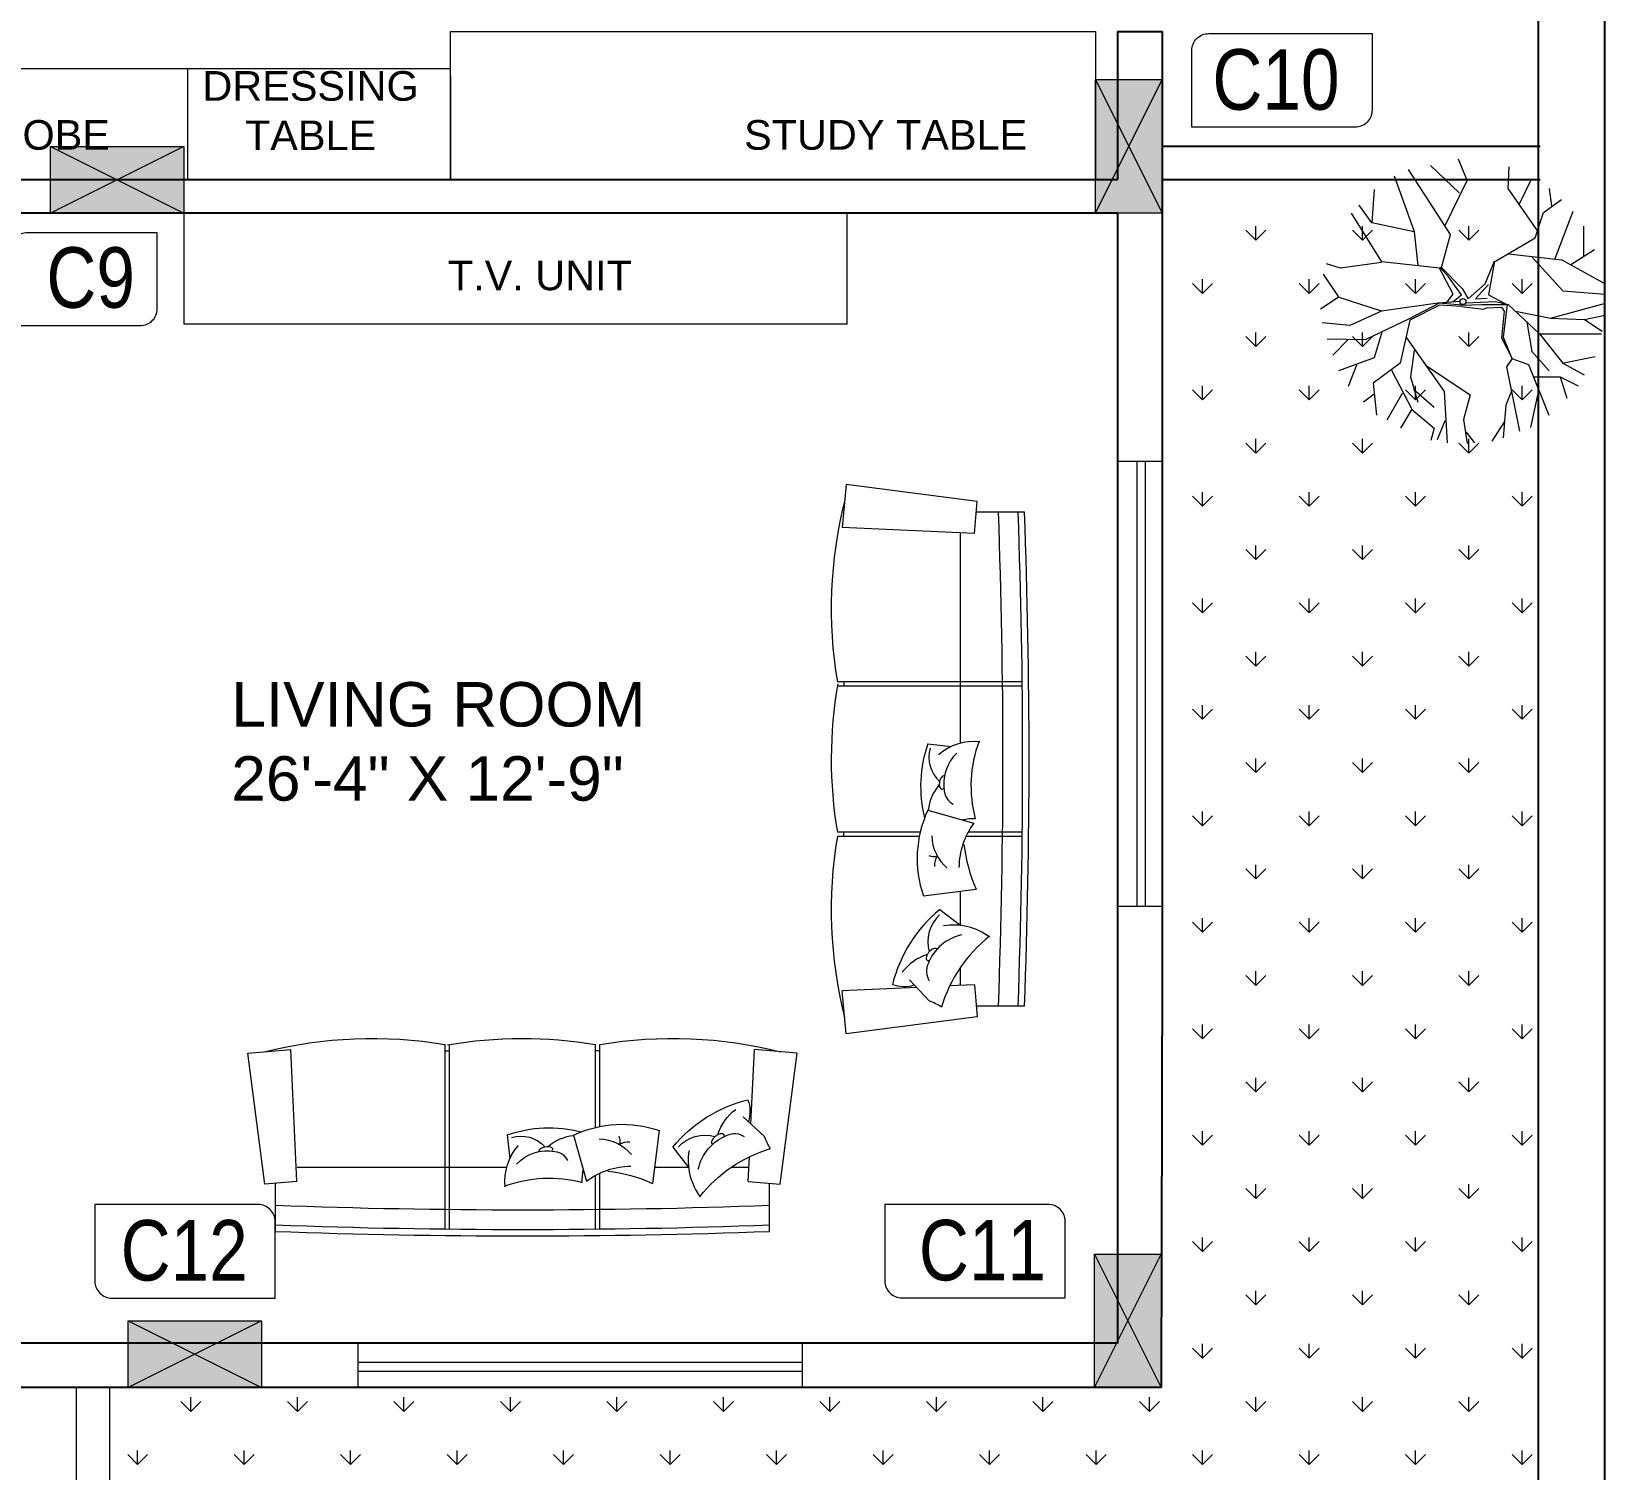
# Model space of a CAD drawing. Header units: inches. Extents: x -9010 to 68966, y 35237 to 36644.
# Drawn here: x -7252 to -7039.6, y 35433.5 to 35627.6 of the extents above; entities that cross this region are included whole.
import ezdxf

# ---------------------------------------------------------------- set-up
doc = ezdxf.new("R2010")
doc.units = ezdxf.units.IN
for name, color, linetype, lineweight in [('0Y-DIM', 54, 'Continuous', 25), ('0Y-ELEVATION', 166, 'Continuous', 15), ('0Y-TEXT', 96, 'Continuous', 5), ('0Y-WALLS', 23, 'Continuous', 25), ('0Y-WINDOWS', 140, 'Continuous', 13), ('CE-TEXT', 7, 'Continuous', 0), ('COL NO', 7, 'Continuous', 0), ('Column', 240, 'Continuous', 9), ('COLUMN HATCH', 252, 'Continuous', 5), ('WALL', 6, 'Continuous', 20)]:
    doc.layers.add(name, color=color, linetype=linetype, lineweight=lineweight)
doc.layers.add('0Y-FURNITURE', color=7, linetype='Continuous', lineweight=9, true_color=0x454545)
doc.layers.add('0Y-TREES', color=7, linetype='Continuous', lineweight=9, true_color=0x408000)
doc.styles.get("Standard").update_dxf_attribs({"font": 'arial.ttf'})
doc.styles.add('stylus bt', font='swissck.ttf')

# ---------------------------------------------------------------- blocks, each defined once
blk = doc.blocks.new('KOLTUK11')
at = {"layer": '0Y-FURNITURE'}
for p, q in [((-100.06, 120.6), (-100.06, 98.1)), ((-21.06, 119.49), (-21.06, 33.43)), ((-19.06, 119.51), (-19.06, 33.43)), ((48.94, 119.51), (48.94, 94.32)), ((50.94, 119.49), (50.94, 93.31)), ((129.94, 120.6), (129.94, 98.1)), ((-105.04, 98.54), (-112.89, 37.49)), ((-90.09, 97.23), (-105.04, 98.54)), ((-90.09, 97.23), (-92.96, 35.75)), ((38.72, 75.58), (44.68, 97.05)), ((78.59, 73.51), (75.48, 98.09)), ((119.98, 97.23), (134.92, 98.54)), ((119.98, 97.23), (120.52, 85.74)), ((134.92, 98.54), (142.78, 37.49)), ((-90.06, 90.6), (7.56, 90.6)), ((76.43, 90.6), (92.37, 90.6)), ((84.9, 81.19), (92.39, 90.85)), ((112.1, 90.6), (119.94, 90.6)), ((7.75, 75.56), (9, 86.6)), ((117.63, 67.1), (127.58, 76.28)), ((48.94, 72.02), (48.94, 33.43)), ((50.94, 71.59), (50.94, 33.43)), ((121.23, 70.42), (122.85, 35.75)), ((-112.89, 37.49), (-92.96, 35.75)), ((142.78, 37.49), (122.85, 35.75)), ((-21.06, 36.43), (-19.06, 36.43)), ((50.94, 36.43), (48.94, 36.43))]:
    blk.add_line(p, q, dxfattribs=at)
for points in [[(22.76, 83.28, 0.053245), (22.72, 83.11, 0.175914), (22.81, 82.56, 0.103979), (23.43, 81.86, 0.064466), (24.3, 81.37, 0.050626), (25.53, 81.01, 0.050626)], [(25.53, 81.01, 0.050626), (26.81, 80.91, 0.064466), (27.81, 81.07, 0.103979), (28.63, 81.5, 0.175914), (28.91, 81.99, 0.175914), (28.82, 82.54, 0.068381), (28.44, 83.03, 0.064466)], [(103.43, 79.85, 0.053245), (103.29, 79.73, 0.175914), (103.06, 79.15, 0.103979), (103.24, 78.14, 0.064466), (103.78, 77.18, 0.050626), (104.74, 76.14, 0.050626)], [(104.74, 76.14, 0.050626), (105.88, 75.32, 0.064466), (106.9, 74.89, 0.103979), (107.92, 74.83, 0.175914), (108.47, 75.12, 0.175914), (108.69, 75.69, 0.068381), (108.62, 76.37, 0.064466)]]:
    blk.add_lwpolyline(points, format="xyb", dxfattribs=at)
for centre, radius, start, end in [((14.94, -3035.71), 3158.41, 87.91336, 92.08664), ((14.94, -3038.71), 3158.41, 87.91336, 92.08664), ((14.94, -3047.87), 3158.41, 87.91336, 92.08664), ((120.1, 87.57), 27.9, 142.88134, 189.84501), ((149.03, 144.85), 65.63, 218.15758, 253.50458), ((27.45, 155.31), 59.66, 249.48999, 284.83699), ((32.06, 97.15), 25.36, 174.21375, 221.17742), ((68.08, 96.87), 25.36, 178.2735, 191.49113), ((65.66, 125.08), 35.01, 233.17631, 269.54807), ((47.01, 161.33), 69.36, 276.31042, 294.23297), ((26.47, 102.66), 19.74, 223.39126, 280.29978), ((118, 95.95), 21.71, 192.05885, 248.96737), ((14.06, 91.48), 15.4, 253.94738, 317.31928), ((40.99, 97.29), 21.66, 229.12407, 264.09953), ((29.2, 90.57), 7.37, 276.25479, 334.78386), ((50.26, 97.35), 19.96, 271.07138, 320.43697), ((135.63, 122.83), 65.63, 219.38257, 256.10059), ((99.95, 92.54), 16.94, 222.61497, 285.98687), ((153.78, 66.71), 27.9, 146.94109, 159.93675), ((27.45, 131.87), 59.66, 250.71498, 284.37724), ((61.21, 123.69), 53.1, 244.94988, 289.10664), ((55.53, 78.28), 4.77, 332.00647, 20.30172), ((64.26, 86.4), 7.74, 236.70882, 274.52537), ((128.57, 82.59), 23.82, 197.79166, 232.76712), ((113.65, 83.02), 8.11, 244.92238, 303.45145), ((104.56, 64.58), 16.24, 340.38592, 16.76075), ((-55.06, 236.27), 205.67, 255.87327, 279.51559), ((84.94, 236.27), 205.67, 260.48441, 284.12673), ((14.94, 236.27), 205.67, 260.20182, 279.51559)]:
    blk.add_arc(centre, radius, start, end, dxfattribs=at)
blk = doc.blocks.new('TREE-P09')
at = {"layer": '0Y-TREES'}
for p, q in [((-0.002, 5.566), (-0.366, 6.031)), ((0.094, 5.046), (-0.06, 6.059)), ((0.917, 3.87), (0.783, 6.031)), ((-3.065, 3.815), (-2.721, 5.375)), ((-1.706, 2.83), (-2.261, 5.539)), ((-1.687, 4.445), (-1.572, 5.812)), ((-1.63, 5.129), (-1.093, 5.949)), ((0.879, 5.101), (1.204, 5.895)), ((1.338, 5.402), (1.472, 5.922)), ((2.295, 4.609), (1.338, 5.402)), ((2.276, 4.609), (2.755, 5.402)), ((-2.644, 2.721), (-3.487, 4.855)), ((-0.174, 4.007), (0.094, 5.046)), ((2.678, 3.952), (3.329, 5.074)), ((3.904, 3.514), (3.77, 4.855)), ((-3.965, 3.241), (-4.252, 4.144)), ((-1.917, 3.843), (-1.687, 4.445)), ((1.702, 2.748), (-0.174, 4.007)), ((2.2, 3.761), (1.338, 4.527)), ((2.334, 3.241), (2.027, 4.308)), ((3.138, 2.967), (2.276, 4.609)), ((3.865, 3.979), (4.306, 4.308)), ((-3.965, 3.241), (-4.731, 3.624)), ((2.506, 1.599), (0.917, 3.87)), ((2.774, 2.666), (3.904, 3.514)), ((4.612, 2.748), (4.957, 3.651)), ((-4.061, 2.666), (-5.439, 2.393)), ((-4.08, 2.666), (-4.98, 3.159)), ((-3.104, 1.435), (-4.08, 2.666)), ((-2.855, 3.241), (-3.965, 3.241)), ((-2.778, 2.174), (-3.506, 2.995)), ((-1.936, 2.475), (-2.644, 2.721)), ((-1.955, 2.475), (-1.706, 2.83)), ((2.18, 2.119), (2.334, 3.241)), ((2.353, 0.861), (2.774, 2.666)), ((3.865, 2.447), (5.359, 2.995)), ((-2.568, 0.943), (-2.778, 2.174)), ((-1.495, 1.599), (-1.955, 2.475)), ((-1.572, 1.572), (-1.936, 2.475)), ((3.521, 1.326), (3.865, 2.447)), ((4.976, 1.681), (5.607, 2.338)), ((-3.104, 1.435), (-5.707, 1.435)), ((-1.783, 0.204), (-3.104, 1.435)), ((-1.744, 0.204), (-1.572, 1.572)), ((-1.61, 0.478), (-1.495, 1.599)), ((2.391, 0.806), (4.248, 1.681)), ((4.248, 1.681), (5.837, 1.654)), ((-3.563, 0.778), (-5.88, 0.149)), ((-4.999, 0.833), (-5.803, 0.669)), ((-4.999, 0.833), (-5.746, 1.326)), ((-3.563, 0.778), (-4.999, 0.833)), ((-2.089, 0.478), (-3.563, 0.778)), ((1.108, 0.231), (2.353, 0.861)), ((1.127, 0.149), (2.391, 0.806)), ((3.559, 0.478), (4.88, 1.079)), ((4.88, 1.079), (6.048, 0.97)), ((-1.247, 0.067), (-1.783, 0.204)), ((-0.672, 0.204), (-1.744, 0.204)), ((-0.959, -0.206), (-1.668, 0.177)), ((-1.495, 0.313), (-1.61, 0.478)), ((-0.864, 0.341), (-1.495, 0.313)), ((0.017, 0.122), (-1.247, 0.067)), ((-0.749, 0.395), (-0.864, 0.341)), ((0.189, 0.286), (-0.749, 0.395)), ((0.17, 0.231), (-0.672, 0.204)), ((0.17, 0.231), (1.127, 0.149)), ((0.189, 0.286), (1.108, 0.231)), ((0.534, 0.067), (0.189, -0.206)), ((0.228, 0.067), (1.185, 0.149)), ((0.821, 0.122), (0.534, -0.234)), ((1.185, 0.149), (3.559, 0.478)), ((3.559, 0.478), (5.339, -0.097)), ((5.378, -0.097), (6.124, 0.395)), ((-4.08, -0.371), (-5.861, -0.234)), ((-2.759, -1.821), (-4.08, -0.371)), ((-1.208, -1.629), (-0.959, -0.206)), ((-0.959, -0.644), (-0.404, -0.042)), ((-0.404, -0.042), (-0.902, -0.07)), ((-0.098, -0.042), (-0.806, -0.672)), ((0.151, -0.48), (-0.098, -0.042)), ((1.051, -1.383), (0.151, -0.48)), ((0.189, -0.206), (0.725, -0.972)), ((0.534, -0.234), (1.108, -1.328)), ((5.339, -0.097), (5.99, -1.082)), ((-4.042, -1.684), (-5.861, -0.672)), ((-0.806, -0.672), (-1.208, -1.629)), ((0.725, -0.972), (1.089, -1.356)), ((-4.425, -1.492), (-5.42, -2.122)), ((-4.961, -1.848), (-4.961, -3.106)), ((-3.755, -1.739), (-4.52, -3.736)), ((-1.802, -1.93), (-4.042, -1.684)), ((-1.247, -1.629), (-2.912, -2.614)), ((1.032, -1.356), (0.649, -2.751)), ((1.108, -1.328), (3.54, -1.602)), ((2.008, -1.438), (2.161, -2.86)), ((3.54, -1.602), (4.823, -3.654)), ((3.559, -1.574), (5.282, -1.328)), ((5.282, -1.328), (5.875, -1.52)), ((-2.912, -2.614), (-3.276, -3.681)), ((-3.027, -2.888), (-1.783, -4.693)), ((0.879, -3.106), (-0.06, -5.022)), ((0.649, -2.751), (2.41, -5.487)), ((2.161, -2.86), (3.004, -5.213)), ((2.18, -2.86), (3.961, -3.243)), ((3.942, -3.243), (3.846, -4.639)), ((3.961, -3.243), (4.497, -3.982)), ((-3.276, -3.681), (-4.023, -4.228)), ((-3.621, -3.955), (-3.525, -4.693)), ((-2.261, -4.037), (-2.759, -5.076)), ((0.285, -4.502), (1.491, -5.651)), ((-1.783, -4.693), (-1.821, -5.596)), ((-0.06, -5.022), (0.304, -5.924))]:
    blk.add_line(p, q, dxfattribs=at)
blk.add_circle((0.122, 0.076), 0.125, dxfattribs=at)
blk = doc.blocks.new('dsda')
at = {"layer": 'COLUMN HATCH', "true_color": 0xb3b3b3, "transparency": 33554549}
h = blk.add_hatch(color=253, dxfattribs=at)
h.dxf.hatch_style = 1
h.paths.add_polyline_path([(82546.37, -2802.43), (82528.37, -2802.43), (82537.37, -2806.93)])
h.paths.add_polyline_path([(82528.37, -2802.43), (82528.37, -2811.43), (82537.37, -2806.93)])
h.paths.add_polyline_path([(82537.37, -2806.93), (82528.37, -2811.43), (82546.37, -2811.43)])
h.paths.add_polyline_path([(82546.37, -2802.43), (82537.37, -2806.93), (82546.37, -2811.43)])
at = {"layer": 'Column'}
for p, q in [((82528.37, -2802.43), (82546.37, -2811.43)), ((82546.37, -2802.43), (82528.37, -2811.43))]:
    blk.add_line(p, q, dxfattribs=at)
blk.add_lwpolyline([(82528.37, -2802.43), (82546.37, -2802.43), (82546.37, -2811.43), (82528.37, -2811.43)], close=True, dxfattribs=at)

msp = doc.modelspace()

# ---------------------------------------------------------------- hatches: boundary and pattern name
at = {"layer": '0Y-TREES'}
h = msp.add_hatch(dxfattribs=at)
h.set_pattern_fill('GRASS', color=256, scale=0.4, angle=-0.0005)
h.set_pattern_definition([(89.999504, (8423.584, -788.718), (-7.1841428, 7.184267), [1.905, -12.4634098]), (44.999504, (8423.584, -788.718), (-7.1841428, 7.184267), [1.905, -8.255]), (134.999504, (8423.584, -788.718), (-7.184267, -7.1841428), [1.905, -8.255])])
h.paths.add_polyline_path([(-7211.75, 35333.57), (-7045.25, 35333.57), (-7045.25, 35603.07), (-7096.25, 35603.07), (-7096.25, 35444.57), (-7243.25, 35444.57), (-7243.25, 35381.57), (-7211.75, 35381.57)])

# ---------------------------------------------------------------- linework, layer by layer
at = {"layer": '0Y-DIM'}
msp.add_lwpolyline([(-7099.7, 35763.58), (-7048.7, 35763.58), (-7048.71, 35333.58), (-7451.01, 35333.58), (-7451.01, 35324.58), (-7039.71, 35324.58), (-7039.7, 35772.58), (-7099.7, 35772.58)], dxfattribs=at)
at = {"layer": '0Y-ELEVATION'}
for p, q in [((-7245.94, 35444.58), (-7245.94, 35333.58)), ((-7241.44, 35444.58), (-7241.44, 35381.58))]:
    msp.add_line(p, q, dxfattribs=at)
at = {"layer": '0Y-FURNITURE', "color": 8}
for p, q in [((-7292.44, 35622.58), (-7195.44, 35622.58)), ((-7230.94, 35622.58), (-7230.94, 35607.58)), ((-7195.44, 35621.58), (-7195.44, 35607.58)), ((-7231.45, 35603.08), (-7231.45, 35588.08)), ((-7141.95, 35588.08), (-7141.95, 35603.08)), ((-7141.95, 35588.08), (-7231.45, 35588.08))]:
    msp.add_line(p, q, dxfattribs=at)
msp.add_lwpolyline([(-7195.44, 35627.58), (-7108.44, 35627.58), (-7108.44, 35607.58), (-7195.44, 35607.58)], close=True, dxfattribs=at)
at = {"layer": '0Y-WALLS'}
for p, q in [((-7105.44, 35627.58), (-7105.44, 35607.58)), ((-7105.44, 35627.58), (-7099.44, 35627.58)), ((-7099.44, 35627.58), (-7099.44, 35501.58)), ((-7099.44, 35612.08), (-7048.44, 35612.08)), ((-7386.94, 35607.58), (-7105.44, 35607.58)), ((-7099.44, 35607.58), (-7048.44, 35607.58)), ((-7386.94, 35603.08), (-7105.44, 35603.08)), ((-7105.44, 35603.08), (-7105.44, 35501.58)), ((-7105.44, 35501.58), (-7105.44, 35450.58)), ((-7099.44, 35501.58), (-7099.57, 35444.58)), ((-7105.44, 35450.58), (-7269.94, 35450.58)), ((-7099.57, 35444.58), (-7269.94, 35444.58))]:
    msp.add_line(p, q, dxfattribs=at)
at = {"layer": '0Y-WINDOWS'}
for points in [[(-7105.44, 35509.53), (-7099.44, 35509.53), (-7099.44, 35569.53), (-7105.44, 35569.53)], [(-7102.85, 35509.53), (-7101.67, 35509.53), (-7101.67, 35569.53), (-7102.85, 35569.53)], [(-7207.97, 35450.58), (-7207.97, 35444.58), (-7147.97, 35444.58), (-7147.97, 35450.58)], [(-7207.97, 35447.98), (-7207.97, 35446.8), (-7147.97, 35446.8), (-7147.97, 35447.98)]]:
    msp.add_lwpolyline(points, close=True, dxfattribs=at)
at = {"layer": 'COL NO'}
for points in [[(-7093.15, 35627.29), (-7071.12, 35627.29), (-7071.12, 35616.95, -0.414214), (-7073.41, 35614.66), (-7095.44, 35614.66), (-7095.44, 35625, -0.414214)], [(-7252.52, 35600.47), (-7235.07, 35600.47), (-7235.07, 35590.13, -0.414214), (-7237.35, 35587.84), (-7254.8, 35587.84), (-7254.8, 35598.18, -0.414214)], [(-7221.4, 35469.28), (-7243.43, 35469.28), (-7243.43, 35458.94, 0.414214), (-7241.14, 35456.65), (-7219.11, 35456.65), (-7219.11, 35466.99, 0.414214)], [(-7114.82, 35469.3), (-7136.85, 35469.3), (-7136.85, 35458.96, 0.414214), (-7134.56, 35456.68), (-7112.53, 35456.68), (-7112.53, 35467.02, 0.414214)]]:
    msp.add_lwpolyline(points, format="xyb", close=True, dxfattribs=at)

# ---------------------------------------------------------------- block references
at = {"layer": '0Y-FURNITURE', "color": 8, "yscale": 0.2897982237661766, "zscale": 0.2897982237661766}
for p, xscale, rotation in [((-7152.95, 35533.71), 0.2897982237661766, 270), ((-7190.06, 35500.56), -0.2897982237661766, 180)]:
    msp.add_blockref('KOLTUK11', p, dxfattribs=dict(at, xscale=xscale, rotation=rotation))
at = {"layer": '0Y-TREES', "xscale": 3.203699860753858, "yscale": 3.203699860753858, "zscale": 3.203699860753858, "rotation": 180}
msp.add_blockref('TREE-P09', (-7058.46, 35591.37), dxfattribs=at)
at = {"layer": 'WALL'}
for p, rotation in [((-9911.59, -46925.27), 89.99950442119453), ((-89777.79, 38415.22), 359.9995044211944), ((-9911.72, -47083.77), 89.99950442119453), ((-89767.3, 38256.72), 359.9995044211944)]:
    msp.add_blockref('dsda', p, dxfattribs=dict(at, rotation=rotation))

# ---------------------------------------------------------------- texts
at = {"layer": '0Y-TEXT', "color": 8, "char_height": 4}
for s, width, insert, attachment_point in [('\\pxqc;DRESSING TABLE', 33.8466, (-7197.41, 35611.56), 9), ('\\pxqc;WARDROBE', 45.648, (-7235.03, 35611.56), 9), ('\\pxqc;STUDY TABLE', 45.648, (-7113.92, 35611.56), 9), ('\\pxi-3,l4,qc,t4;T.V.^IUNIT', 45.648, (-7162.57, 35596.66), 3)]:
    msp.add_mtext_dynamic_manual_height_columns(s, width=width, gutter_width=12.5, heights=[0], dxfattribs=dict(at, insert=insert, attachment_point=attachment_point))
at = {"layer": '0Y-TEXT', "insert": (-7225.02, 35539.78), "char_height": 6, "attachment_point": 1}
msp.add_mtext_dynamic_manual_height_columns('LIVING ROOM\\P26\'-4" X 12\'-9"', width=91.5239, gutter_width=12.5, heights=[0], dxfattribs=at)
at = {"layer": 'CE-TEXT', "ltscale": 0.3, "style": 'stylus bt'}
for s, p in [('C10', (-7092.66, 35617.02)), ('C9', (-7249.98, 35590.29)), ('C12', (-7239.96, 35459.02)), ('C11', (-7132.26, 35459.04))]:
    msp.add_text(s, height=8.165, rotation=359.9995, dxfattribs=at).set_placement(p)

doc.saveas('drawing.dxf')
